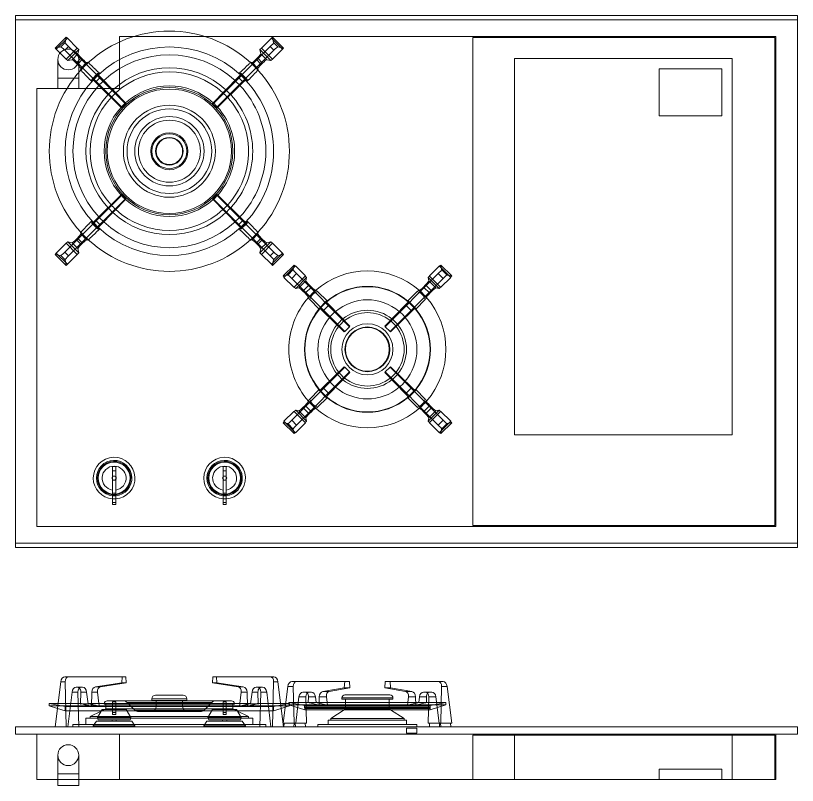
# Model space of a CAD drawing. Header units: millimetres. Extents: x 672 to 2210, y -749 to -11.
# Drawn here: x 672 to 1422, y -749 to -11 of the extents above; entities that cross this region are included whole.
import ezdxf

# ---------------------------------------------------------------- set-up
doc = ezdxf.new("R2010")
doc.units = ezdxf.units.MM

# ---------------------------------------------------------------- blocks, each defined once
blk = doc.blocks.new('A$C74A327AC')
at = {"color": 0, "linetype": 'Continuous', "lineweight": 0}
for p, q in [((750, 0), (0, 0)), ((0, 0), (0, -4)), ((750, -4), (750, 0)), ((0, -4), (750, -4)), ((750, -4.01), (0, -4.01)), ((0, -4.01), (0, -506.01)), ((375, -4), (375, -4.01)), ((385, -4.01), (385, -4)), ((750, -506.01), (750, -4.01)), ((48.56, -20.5), (37.99, -31.07)), ((49.62, -21.56), (39.05, -32.13)), ((47.49, -25.87), (48.56, -20.5)), ((48.56, -20.5), (49.62, -21.56)), ((49.62, -21.56), (49.63, -21.55)), ((49.63, -21.55), (59.17, -31.1)), ((99.5, -20.01), (99.5, -70.01)), ((729.5, -20.01), (99.5, -20.01)), ((235.83, -31.1), (245.37, -21.55)), ((245.37, -21.55), (245.38, -21.56)), ((245.38, -21.56), (246.44, -20.5)), ((255.95, -32.13), (245.38, -21.56)), ((246.44, -20.5), (247.51, -25.87)), ((257.01, -31.07), (246.44, -20.5)), ((438.5, -21.01), (438.5, -489.01)), ((728.5, -21.01), (438.5, -21.01)), ((728.5, -489.01), (728.5, -21.01)), ((729.5, -490.01), (729.5, -20.01)), ((47.49, -25.87), (43.36, -30)), ((50.68, -29.75), (47.24, -33.19)), ((105.73, -84.8), (50.68, -29.75)), ((244.32, -29.75), (189.27, -84.8)), ((247.76, -33.19), (244.32, -29.75)), ((251.64, -30), (247.51, -25.87)), ((37.99, -31.07), (43.36, -30)), ((39.05, -32.13), (37.99, -31.07)), ((39.04, -32.14), (39.05, -32.13)), ((48.59, -41.68), (39.04, -32.14)), ((47.24, -33.19), (102.29, -88.24)), ((59.17, -31.1), (48.59, -41.68)), ((60.58, -32.52), (50.01, -43.09)), ((59.76, -36.65), (54.14, -42.27)), ((59.17, -31.1), (60.58, -32.52)), ((59.17, -31.1), (59.17, -31.1)), ((60.58, -32.52), (59.76, -36.65)), ((192.71, -88.24), (247.76, -33.19)), ((234.42, -32.52), (235.83, -31.1)), ((235.24, -36.65), (234.42, -32.52)), ((244.99, -43.09), (234.42, -32.52)), ((240.86, -42.27), (235.24, -36.65)), ((235.83, -31.1), (235.83, -31.1)), ((246.41, -41.68), (235.83, -31.1)), ((255.96, -32.14), (246.41, -41.68)), ((251.64, -30), (257.01, -31.07)), ((257.01, -31.07), (255.95, -32.13)), ((255.95, -32.13), (255.96, -32.14)), ((40.5, -42.01), (40.5, -60.01)), ((48.59, -41.68), (48.59, -41.68)), ((50.01, -43.09), (48.59, -41.68)), ((54.14, -42.27), (50.01, -43.09)), ((62.94, -40.53), (58.02, -45.45)), ((64.27, -41.86), (59.35, -46.78)), ((60.5, -60.01), (60.5, -42.01)), ((69.55, -44.76), (62.25, -52.06)), ((62.94, -40.53), (64.27, -41.86)), ((68.14, -45.04), (69.55, -44.76)), ((69.55, -44.76), (69.78, -44.98)), ((225.22, -44.98), (225.45, -44.76)), ((225.45, -44.76), (226.86, -45.04)), ((232.75, -52.06), (225.45, -44.76)), ((230.73, -41.86), (232.06, -40.53)), ((235.65, -46.78), (230.73, -41.86)), ((236.98, -45.45), (232.06, -40.53)), ((244.99, -43.09), (240.86, -42.27)), ((246.41, -41.68), (244.99, -43.09)), ((246.41, -41.68), (246.41, -41.68)), ((478.5, -41.01), (478.5, -402.01)), ((687.5, -41.01), (478.5, -41.01)), ((687.5, -402.01), (687.5, -41.01)), ((59.35, -46.78), (58.02, -45.45)), ((62.25, -52.06), (62.53, -50.65)), ((62.47, -52.29), (62.25, -52.06)), ((68.14, -45.04), (62.53, -50.65)), ((232.47, -50.65), (226.86, -45.04)), ((232.47, -50.65), (232.75, -52.06)), ((232.75, -52.06), (232.53, -52.29)), ((236.98, -45.45), (235.65, -46.78)), ((617.5, -51.01), (617.5, -96.01)), ((677.5, -51.01), (617.5, -51.01)), ((677.5, -96.01), (677.5, -51.01)), ((78.61, -55.53), (73.02, -61.12)), ((78.59, -55.56), (73.05, -61.1)), ((81.4, -59.06), (76.55, -63.91)), ((78.64, -55.51), (78.59, -55.56)), ((80.33, -55.17), (78.64, -55.51)), ((81.4, -59.06), (106.16, -84.37)), ((188.84, -84.37), (213.6, -59.06)), ((218.45, -63.91), (213.6, -59.06)), ((216.36, -55.51), (214.67, -55.17)), ((216.41, -55.56), (216.36, -55.51)), ((221.98, -61.12), (216.39, -55.53)), ((221.95, -61.1), (216.41, -55.56)), ((50.5, -60.01), (40.5, -60.01)), ((40.5, -60.01), (40.5, -70.01)), ((60.5, -60.01), (50.5, -60.01)), ((60.5, -60.01), (60.5, -70.01)), ((73, -61.15), (72.66, -62.84)), ((73.05, -61.1), (73, -61.15)), ((101.86, -88.67), (76.55, -63.91)), ((218.45, -63.91), (193.14, -88.67)), ((222, -61.15), (221.95, -61.1)), ((222.34, -62.84), (222, -61.15)), ((99.5, -70.01), (20.5, -70.01)), ((20.5, -70.01), (20.5, -490.01)), ((102.29, -88.24), (101.86, -88.67)), ((105.73, -84.8), (102.29, -88.24)), ((106.16, -84.37), (105.73, -84.8)), ((189.27, -84.8), (188.84, -84.37)), ((192.71, -88.24), (189.27, -84.8)), ((193.14, -88.67), (192.71, -88.24)), ((617.5, -96.01), (677.5, -96.01)), ((102.29, -171.78), (47.24, -226.83)), ((76.55, -196.11), (101.86, -171.35)), ((101.86, -171.35), (102.29, -171.78)), ((102.29, -171.78), (105.73, -175.22)), ((189.27, -175.22), (192.71, -171.78)), ((192.71, -171.78), (193.14, -171.35)), ((247.76, -226.83), (192.71, -171.78)), ((193.14, -171.35), (218.45, -196.11)), ((50.68, -230.27), (105.73, -175.22)), ((106.16, -175.65), (81.4, -200.96)), ((105.73, -175.22), (106.16, -175.65)), ((188.84, -175.65), (189.27, -175.22)), ((213.6, -200.96), (188.84, -175.65)), ((189.27, -175.22), (244.32, -230.27)), ((72.66, -197.18), (73, -198.87)), ((73, -198.87), (73.05, -198.92)), ((73.02, -198.9), (78.61, -204.49)), ((73.05, -198.92), (78.59, -204.46)), ((76.55, -196.11), (81.4, -200.96)), ((213.6, -200.96), (218.45, -196.11)), ((216.39, -204.49), (221.98, -198.9)), ((216.41, -204.46), (221.95, -198.92)), ((221.95, -198.92), (222, -198.87)), ((222, -198.87), (222.34, -197.18)), ((62.25, -207.96), (62.47, -207.73)), ((62.53, -209.37), (62.25, -207.96)), ((62.25, -207.96), (69.55, -215.26)), ((62.53, -209.37), (68.14, -214.98)), ((78.59, -204.46), (78.64, -204.51)), ((78.64, -204.51), (80.33, -204.85)), ((214.67, -204.85), (216.36, -204.51)), ((216.36, -204.51), (216.41, -204.46)), ((225.45, -215.26), (232.75, -207.96)), ((226.86, -214.98), (232.47, -209.37)), ((232.75, -207.96), (232.47, -209.37)), ((232.53, -207.73), (232.75, -207.96)), ((48.59, -218.34), (50.01, -216.93)), ((50.01, -216.93), (54.14, -217.75)), ((50.01, -216.93), (60.58, -227.5)), ((58.02, -214.57), (59.35, -213.24)), ((58.02, -214.57), (62.94, -219.49)), ((59.35, -213.24), (64.27, -218.16)), ((69.55, -215.26), (68.14, -214.98)), ((69.78, -215.04), (69.55, -215.26)), ((225.45, -215.26), (225.22, -215.04)), ((226.86, -214.98), (225.45, -215.26)), ((230.73, -218.16), (235.65, -213.24)), ((232.06, -219.49), (236.98, -214.57)), ((234.42, -227.5), (244.99, -216.93)), ((235.65, -213.24), (236.98, -214.57)), ((240.86, -217.75), (244.99, -216.93)), ((244.99, -216.93), (246.41, -218.34)), ((39.04, -227.88), (48.59, -218.34)), ((48.59, -218.34), (48.59, -218.34)), ((48.59, -218.34), (59.17, -228.92)), ((54.14, -217.75), (59.76, -223.37)), ((59.76, -223.37), (60.58, -227.5)), ((64.27, -218.16), (62.94, -219.49)), ((232.06, -219.49), (230.73, -218.16)), ((234.42, -227.5), (235.24, -223.37)), ((235.24, -223.37), (240.86, -217.75)), ((235.83, -228.92), (246.41, -218.34)), ((246.41, -218.34), (255.96, -227.88)), ((246.41, -218.34), (246.41, -218.34)), ((37.99, -228.95), (39.05, -227.89)), ((43.36, -230.02), (37.99, -228.95)), ((37.99, -228.95), (48.56, -239.52)), ((39.05, -227.89), (39.04, -227.88)), ((39.05, -227.89), (49.62, -238.46)), ((43.36, -230.02), (47.49, -234.15)), ((47.24, -226.83), (50.68, -230.27)), ((59.17, -228.92), (49.63, -238.47)), ((60.58, -227.5), (59.17, -228.92)), ((59.17, -228.92), (59.17, -228.92)), ((235.83, -228.92), (234.42, -227.5)), ((245.37, -238.47), (235.83, -228.92)), ((235.83, -228.92), (235.83, -228.92)), ((244.32, -230.27), (247.76, -226.83)), ((245.38, -238.46), (255.95, -227.89)), ((246.44, -239.52), (257.01, -228.95)), ((247.51, -234.15), (251.64, -230.02)), ((257.01, -228.95), (251.64, -230.02)), ((255.96, -227.88), (255.95, -227.89)), ((255.95, -227.89), (257.01, -228.95)), ((48.56, -239.52), (47.49, -234.15)), ((49.62, -238.46), (48.56, -239.52)), ((49.63, -238.47), (49.62, -238.46)), ((245.38, -238.46), (245.37, -238.47)), ((246.44, -239.52), (245.38, -238.46)), ((247.51, -234.15), (246.44, -239.52)), ((267.17, -239.16), (256.65, -249.68)), ((266.3, -243.55), (267.17, -239.16)), ((267.17, -239.16), (268.23, -240.23)), ((268.23, -240.23), (268.49, -239.97)), ((268.49, -239.97), (278.03, -249.51)), ((396.97, -249.51), (406.51, -239.97)), ((406.51, -239.97), (406.77, -240.23)), ((406.77, -240.23), (407.83, -239.16)), ((407.83, -239.16), (408.7, -243.55)), ((418.35, -249.68), (407.83, -239.16)), ((268.23, -240.23), (257.72, -250.74)), ((266.3, -243.55), (261.04, -248.81)), ((269.48, -247.43), (264.92, -251.99)), ((320.34, -298.28), (269.48, -247.43)), ((405.52, -247.43), (354.66, -298.28)), ((410.08, -251.99), (405.52, -247.43)), ((417.28, -250.74), (406.77, -240.23)), ((413.96, -248.81), (408.7, -243.55)), ((256.65, -249.68), (261.04, -248.81)), ((257.72, -250.74), (256.65, -249.68)), ((257.46, -251), (257.72, -250.74)), ((267, -260.54), (257.46, -251)), ((264.92, -251.99), (315.77, -302.85)), ((277.77, -249.77), (267.26, -260.28)), ((279.19, -251.19), (268.68, -261.7)), ((278.57, -254.33), (271.82, -261.08)), ((278.03, -249.51), (277.77, -249.77)), ((277.77, -249.77), (279.19, -251.19)), ((279.19, -251.19), (278.57, -254.33)), ((359.23, -302.85), (410.08, -251.99)), ((395.81, -251.19), (397.23, -249.77)), ((396.43, -254.33), (395.81, -251.19)), ((406.32, -261.7), (395.81, -251.19)), ((403.18, -261.08), (396.43, -254.33)), ((397.23, -249.77), (396.97, -249.51)), ((407.74, -260.28), (397.23, -249.77)), ((417.54, -251), (408, -260.54)), ((413.96, -248.81), (418.35, -249.68)), ((418.35, -249.68), (417.28, -250.74)), ((417.28, -250.74), (417.54, -251)), ((267.26, -260.28), (267, -260.54)), ((268.68, -261.7), (267.26, -260.28)), ((271.82, -261.08), (268.68, -261.7)), ((281.75, -258.21), (275.7, -264.26)), ((283.77, -260.23), (277.72, -266.28)), ((281.75, -258.21), (283.77, -260.23)), ((391.23, -260.23), (393.25, -258.21)), ((397.28, -266.28), (391.23, -260.23)), ((399.3, -264.26), (393.25, -258.21)), ((406.32, -261.7), (403.18, -261.08)), ((407.74, -260.28), (406.32, -261.7)), ((408, -260.54), (407.74, -260.28)), ((277.72, -266.28), (275.7, -264.26)), ((287.64, -263.41), (280.9, -270.15)), ((287.64, -263.41), (288.3, -263.28)), ((289.74, -264.66), (299.11, -273.69)), ((375.89, -273.69), (385.26, -264.66)), ((386.7, -263.28), (387.36, -263.41)), ((394.1, -270.15), (387.36, -263.41)), ((399.3, -264.26), (397.28, -266.28)), ((280.77, -270.81), (280.9, -270.15)), ((291.18, -281.62), (282.15, -272.25)), ((298.09, -273.9), (291.39, -280.6)), ((298.07, -273.93), (291.42, -280.58)), ((298.32, -274.47), (291.96, -280.83)), ((300.83, -277.38), (294.87, -283.34)), ((298.13, -273.88), (298.07, -273.93)), ((299.11, -273.69), (298.13, -273.88)), ((299.11, -273.69), (298.32, -274.47)), ((300.83, -277.38), (320.78, -297.84)), ((354.22, -297.84), (374.17, -277.38)), ((380.13, -283.34), (374.17, -277.38)), ((376.87, -273.88), (375.89, -273.69)), ((376.68, -274.47), (375.89, -273.69)), ((383.04, -280.83), (376.68, -274.47)), ((376.93, -273.93), (376.87, -273.88)), ((383.61, -280.6), (376.91, -273.9)), ((383.58, -280.58), (376.93, -273.93)), ((392.85, -272.25), (383.82, -281.62)), ((394.1, -270.15), (394.23, -270.81)), ((291.37, -280.64), (291.18, -281.62)), ((291.96, -280.83), (291.18, -281.62)), ((291.42, -280.58), (291.37, -280.64)), ((315.33, -303.29), (294.87, -283.34)), ((380.13, -283.34), (359.67, -303.29)), ((383.82, -281.62), (383.04, -280.83)), ((383.63, -280.64), (383.58, -280.58)), ((383.82, -281.62), (383.63, -280.64)), ((320.34, -298.28), (315.77, -302.85)), ((320.78, -297.84), (320.34, -298.28)), ((354.66, -298.28), (354.22, -297.84)), ((359.23, -302.85), (354.66, -298.28)), ((315.77, -302.85), (315.33, -303.29)), ((359.67, -303.29), (359.23, -302.85)), ((315.77, -337.17), (264.92, -388.03)), ((294.87, -356.68), (315.33, -336.73)), ((315.33, -336.73), (315.77, -337.17)), ((315.77, -337.17), (320.34, -341.74)), ((354.66, -341.74), (359.23, -337.17)), ((359.23, -337.17), (359.67, -336.73)), ((410.08, -388.03), (359.23, -337.17)), ((359.67, -336.73), (380.13, -356.68)), ((269.48, -392.59), (320.34, -341.74)), ((320.78, -342.18), (300.83, -362.64)), ((320.34, -341.74), (320.78, -342.18)), ((354.22, -342.18), (354.66, -341.74)), ((374.17, -362.64), (354.22, -342.18)), ((354.66, -341.74), (405.52, -392.59)), ((282.15, -367.77), (291.18, -358.4)), ((291.18, -358.4), (291.37, -359.38)), ((291.18, -358.4), (291.96, -359.19)), ((291.37, -359.38), (291.42, -359.44)), ((291.39, -359.42), (298.09, -366.12)), ((291.42, -359.44), (298.07, -366.09)), ((291.96, -359.19), (298.32, -365.55)), ((294.87, -356.68), (300.83, -362.64)), ((374.17, -362.64), (380.13, -356.68)), ((376.68, -365.55), (383.04, -359.19)), ((376.91, -366.12), (383.61, -359.42)), ((376.93, -366.09), (383.58, -359.44)), ((383.04, -359.19), (383.82, -358.4)), ((383.58, -359.44), (383.63, -359.38)), ((383.63, -359.38), (383.82, -358.4)), ((383.82, -358.4), (392.85, -367.77)), ((299.11, -366.33), (289.74, -375.36)), ((298.07, -366.09), (298.13, -366.14)), ((298.13, -366.14), (299.11, -366.33)), ((298.32, -365.55), (299.11, -366.33)), ((375.89, -366.33), (376.68, -365.55)), ((375.89, -366.33), (376.87, -366.14)), ((385.26, -375.36), (375.89, -366.33)), ((376.87, -366.14), (376.93, -366.09)), ((275.7, -375.76), (277.72, -373.74)), ((277.72, -373.74), (283.77, -379.79)), ((280.9, -369.87), (280.77, -369.21)), ((280.9, -369.87), (287.64, -376.61)), ((387.36, -376.61), (394.1, -369.87)), ((391.23, -379.79), (397.28, -373.74)), ((394.23, -369.21), (394.1, -369.87)), ((397.28, -373.74), (399.3, -375.76)), ((257.46, -389.02), (267, -379.48)), ((267, -379.48), (267.26, -379.74)), ((267.26, -379.74), (268.68, -378.32)), ((267.26, -379.74), (277.77, -390.25)), ((268.68, -378.32), (271.82, -378.94)), ((268.68, -378.32), (279.19, -388.83)), ((271.82, -378.94), (278.57, -385.69)), ((275.7, -375.76), (281.75, -381.81)), ((283.77, -379.79), (281.75, -381.81)), ((288.3, -376.74), (287.64, -376.61)), ((387.36, -376.61), (386.7, -376.74)), ((393.25, -381.81), (391.23, -379.79)), ((393.25, -381.81), (399.3, -375.76)), ((395.81, -388.83), (406.32, -378.32)), ((396.43, -385.69), (403.18, -378.94)), ((397.23, -390.25), (407.74, -379.74)), ((403.18, -378.94), (406.32, -378.32)), ((406.32, -378.32), (407.74, -379.74)), ((407.74, -379.74), (408, -379.48)), ((408, -379.48), (417.54, -389.02)), ((256.65, -390.34), (257.72, -389.28)), ((257.72, -389.28), (257.46, -389.02)), ((257.72, -389.28), (268.23, -399.79)), ((264.92, -388.03), (269.48, -392.59)), ((279.19, -388.83), (277.77, -390.25)), ((278.57, -385.69), (279.19, -388.83)), ((395.81, -388.83), (396.43, -385.69)), ((397.23, -390.25), (395.81, -388.83)), ((405.52, -392.59), (410.08, -388.03)), ((406.77, -399.79), (417.28, -389.28)), ((417.54, -389.02), (417.28, -389.28)), ((417.28, -389.28), (418.35, -390.34)), ((261.04, -391.21), (256.65, -390.34)), ((256.65, -390.34), (267.17, -400.86)), ((261.04, -391.21), (266.3, -396.47)), ((267.17, -400.86), (266.3, -396.47)), ((278.03, -390.51), (268.49, -400.05)), ((277.77, -390.25), (278.03, -390.51)), ((396.97, -390.51), (397.23, -390.25)), ((406.51, -400.05), (396.97, -390.51)), ((407.83, -400.86), (418.35, -390.34)), ((408.7, -396.47), (407.83, -400.86)), ((408.7, -396.47), (413.96, -391.21)), ((418.35, -390.34), (413.96, -391.21)), ((268.23, -399.79), (267.17, -400.86)), ((268.49, -400.05), (268.23, -399.79)), ((406.77, -399.79), (406.51, -400.05)), ((407.83, -400.86), (406.77, -399.79)), ((478.5, -402.01), (687.5, -402.01)), ((93, -432.32), (96, -432.32)), ((93, -436.48), (93, -432.32)), ((96, -432.32), (96, -436.48)), ((199, -432.32), (202, -432.32)), ((199, -436.48), (199, -432.32)), ((202, -432.32), (202, -436.48)), ((96, -436.48), (93, -436.48)), ((93, -436.48), (93, -466.81)), ((96, -466.81), (96, -436.48)), ((202, -436.48), (199, -436.48)), ((199, -436.48), (199, -466.81)), ((202, -466.81), (202, -436.48)), ((93, -468.81), (93, -466.81)), ((93, -466.81), (96, -466.81)), ((93, -468.81), (96, -468.81)), ((96, -466.81), (96, -468.81)), ((199, -468.81), (199, -466.81)), ((199, -466.81), (202, -466.81)), ((199, -468.81), (202, -468.81)), ((202, -466.81), (202, -468.81)), ((20.5, -490.01), (729.5, -490.01)), ((438.5, -489.01), (728.5, -489.01)), ((0, -506.01), (750, -506.01)), ((750, -506.02), (0, -506.02)), ((0, -506.02), (0, -510.02)), ((375, -506.01), (375, -506.02)), ((385, -506.02), (385, -506.01)), ((750, -510.02), (750, -506.02)), ((0, -510.02), (750, -510.02))]:
    blk.add_line(p, q, dxfattribs=at)
for centre, radius in [((50.5, -42.01), 10), ((147.5, -130.01), 61), ((147.5, -130.01), 59.61), ((147.5, -130.01), 44.14), ((147.5, -130.01), 40.6), ((147.5, -130.01), 33.28), ((147.5, -130.01), 29.74), ((147.5, -130.01), 17.75), ((147.5, -130.01), 16.75), ((147.5, -130.01), 13.25), ((147.5, -130.01), 12.75), ((337.5, -320.01), 24.5), ((337.5, -320.01), 21.5), ((337.5, -320.01), 21), ((94.5, -443.51), 15.26), ((200.5, -443.51), 15.26), ((94.5, -443.51), 2), ((200.5, -443.51), 2)]:
    blk.add_circle(centre, radius, dxfattribs=at)
for centre, radius, start, end in [((147.5, -130.01), 115.2, 47.54515, 132.45485), ((147.5, -130.01), 100, 47.05317, 132.94683), ((147.5, -130.01), 92.5, 47.09465, 132.90535), ((147.5, -130.01), 115.2, 137.54515, 222.45485), ((147.5, -130.01), 115.2, 132.45485, 137.54515), ((147.5, -130.01), 80, 47.32365, 132.67635), ((147.5, -130.01), 115.2, 42.45485, 47.54515), ((147.5, -130.01), 115.2, 317.54515, 42.45485), ((147.5, -130.01), 100, 132.94683, 137.05317), ((147.5, -130.01), 76, 47.41284, 132.58716), ((147.5, -130.01), 100, 42.94683, 47.05317), ((147.5, -130.01), 100, 137.05317, 222.94683), ((147.5, -130.01), 92.5, 137.09465, 222.90535), ((147.5, -130.01), 92.5, 132.90535, 137.09465), ((147.5, -130.01), 62.61, 47.79441, 132.20559), ((147.5, -130.01), 92.5, 42.90535, 47.09465), ((147.5, -130.01), 92.5, 0, 42.90535), ((147.5, -130.01), 100, 0, 42.94683), ((147.5, -130.01), 80, 132.67635, 137.32365), ((147.5, -130.01), 76, 132.58716, 137.41284), ((147.5, -130.01), 76, 42.58716, 47.41284), ((147.5, -130.01), 80, 42.67635, 47.32365), ((147.5, -130.01), 80, 137.32365, 222.67635), ((147.5, -130.01), 76, 137.41284, 222.58716), ((147.5, -130.01), 76, 0, 42.58716), ((147.5, -130.01), 80, 0, 42.67635), ((147.5, -130.01), 62.61, 137.79441, 222.20559), ((147.5, -130.01), 62.61, 132.20559, 137.79441), ((147.5, -130.01), 62.61, 42.20559, 47.79441), ((147.5, -130.01), 62.61, 0, 42.20559), ((147.5, -130.01), 62.61, 317.79441, 0), ((147.5, -130.01), 76, 317.41284, 0), ((147.5, -130.01), 80, 317.32365, 0), ((147.5, -130.01), 92.5, 317.09465, 0), ((147.5, -130.01), 100, 317.05317, 360), ((147.5, -130.01), 62.61, 222.20559, 227.79441), ((147.5, -130.01), 62.61, 312.20559, 317.79441), ((147.5, -130.01), 62.61, 227.79441, 312.20559), ((147.5, -130.01), 80, 222.67635, 227.32365), ((147.5, -130.01), 76, 222.58716, 227.41284), ((147.5, -130.01), 76, 227.41284, 312.58716), ((147.5, -130.01), 76, 312.58716, 317.41284), ((147.5, -130.01), 80, 312.67635, 317.32365), ((147.5, -130.01), 92.5, 222.90535, 227.09465), ((147.5, -130.01), 80, 227.32365, 312.67635), ((147.5, -130.01), 92.5, 312.90535, 317.09465), ((147.5, -130.01), 100, 222.94683, 227.05317), ((147.5, -130.01), 92.5, 227.09465, 312.90535), ((147.5, -130.01), 100, 312.94683, 317.05317), ((147.5, -130.01), 115.2, 222.45485, 227.54515), ((147.5, -130.01), 100, 227.05317, 312.94683), ((147.5, -130.01), 115.2, 312.45485, 317.54515), ((147.5, -130.01), 115.2, 227.54515, 312.45485), ((337.5, -320.01), 75.31, 48.78479, 131.21521), ((337.5, -320.01), 60.09, 49.53307, 130.46693), ((337.5, -320.01), 60.41, 50.32475, 129.67525), ((337.5, -320.01), 60.35, 50.33074, 129.66926), ((337.5, -320.01), 60.26, 50.34017, 129.65983), ((337.5, -320.01), 60.18, 50.34963, 129.65037), ((337.5, -320.01), 75.31, 131.21521, 138.78479), ((337.5, -320.01), 75.31, 41.21521, 48.78479), ((337.5, -320.01), 75.31, 138.78479, 180), ((337.5, -320.01), 60.41, 129.67525, 140.32475), ((337.5, -320.01), 60.35, 129.66926, 140.33074), ((337.5, -320.01), 60.26, 129.65983, 140.34017), ((337.5, -320.01), 60.18, 129.65037, 140.34963), ((337.5, -320.01), 60.09, 130.46693, 139.53307), ((337.5, -320.01), 47.5, 49.95952, 130.04048), ((337.5, -320.01), 60.18, 39.65037, 50.34963), ((337.5, -320.01), 60.26, 39.65983, 50.34017), ((337.5, -320.01), 60.35, 39.66926, 50.33074), ((337.5, -320.01), 60.41, 39.67525, 50.32475), ((337.5, -320.01), 60.09, 40.46693, 49.53307), ((337.5, -320.01), 75.31, 318.78479, 41.21521), ((337.5, -320.01), 60.41, 140.32475, 180), ((337.5, -320.01), 60.35, 140.33074, 180), ((337.5, -320.01), 60.26, 140.34017, 180), ((337.5, -320.01), 60.18, 140.34963, 180), ((337.5, -320.01), 60.09, 139.53307, 180), ((337.5, -320.01), 47.5, 130.04048, 139.95952), ((337.5, -320.01), 37.5, 51.08931, 128.91069), ((337.5, -320.01), 35.25, 51.43224, 128.56776), ((337.5, -320.01), 47.5, 40.04048, 49.95952), ((337.5, -320.01), 60.09, 319.53307, 40.46693), ((337.5, -320.01), 60.18, 320.34963, 39.65037), ((337.5, -320.01), 60.26, 320.34017, 39.65983), ((337.5, -320.01), 60.35, 320.33074, 39.66926), ((337.5, -320.01), 60.41, 320.32475, 39.67525), ((337.5, -320.01), 47.5, 139.95952, 220.04048), ((337.5, -320.01), 37.5, 128.91069, 141.08931), ((337.5, -320.01), 35.25, 128.56776, 141.43224), ((337.5, -320.01), 35.25, 38.56776, 51.43224), ((337.5, -320.01), 37.5, 38.91069, 51.08931), ((337.5, -320.01), 47.5, 0, 40.04048), ((337.5, -320.01), 37.5, 141.08931, 218.91069), ((337.5, -320.01), 35.25, 141.43224, 218.56776), ((337.5, -320.01), 35.25, 0, 38.56776), ((337.5, -320.01), 37.5, 0, 38.91069), ((337.5, -320.01), 75.31, 180, 221.21521), ((337.5, -320.01), 60.41, 180, 219.67525), ((337.5, -320.01), 60.35, 180, 219.66926), ((337.5, -320.01), 60.26, 180, 219.65983), ((337.5, -320.01), 60.18, 180, 219.65037), ((337.5, -320.01), 60.09, 180, 220.46693), ((337.5, -320.01), 35.25, 321.43224, 0), ((337.5, -320.01), 37.5, 321.08931, 360), ((337.5, -320.01), 47.5, 319.95952, 0), ((337.5, -320.01), 37.5, 218.91069, 231.08931), ((337.5, -320.01), 35.25, 218.56776, 231.43224), ((337.5, -320.01), 35.25, 308.56776, 321.43224), ((337.5, -320.01), 37.5, 308.91069, 321.08931), ((337.5, -320.01), 47.5, 220.04048, 229.95952), ((337.5, -320.01), 37.5, 231.08931, 308.91069), ((337.5, -320.01), 35.25, 231.43224, 308.56776), ((337.5, -320.01), 47.5, 310.04048, 319.95952), ((337.5, -320.01), 60.41, 219.67525, 230.32475), ((337.5, -320.01), 60.35, 219.66926, 230.33074), ((337.5, -320.01), 60.26, 219.65983, 230.34017), ((337.5, -320.01), 60.18, 219.65037, 230.34963), ((337.5, -320.01), 60.09, 220.46693, 229.53307), ((337.5, -320.01), 47.5, 229.95952, 310.04048), ((337.5, -320.01), 60.18, 309.65037, 320.34963), ((337.5, -320.01), 60.26, 309.65983, 320.34017), ((337.5, -320.01), 60.35, 309.66926, 320.33074), ((337.5, -320.01), 60.41, 309.67525, 320.32475), ((337.5, -320.01), 60.09, 310.46693, 319.53307), ((337.5, -320.01), 60.09, 229.53307, 310.46693), ((337.5, -320.01), 60.41, 230.32475, 309.67525), ((337.5, -320.01), 60.35, 230.33074, 309.66926), ((337.5, -320.01), 60.26, 230.34017, 309.65983), ((337.5, -320.01), 60.18, 230.34963, 309.65037), ((337.5, -320.01), 75.31, 221.21521, 228.78479), ((337.5, -320.01), 75.31, 311.21521, 318.78479), ((337.5, -320.01), 75.31, 228.78479, 311.21521), ((94.5, -443.51), 20, 274.30122, 180), ((94.5, -443.51), 17, 275.06209, 180), ((200.5, -443.51), 20, 274.30122, 180), ((200.5, -443.51), 17, 275.06209, 180), ((94.5, -443.51), 16, 275.37938, 180), ((94.5, -443.51), 11.5, 277.4969, 262.5031), ((200.5, -443.51), 16, 275.37938, 180), ((200.5, -443.51), 11.5, 277.4969, 262.5031), ((94.5, -443.51), 20, 180, 265.69878), ((94.5, -443.51), 17, 180, 264.93791), ((94.5, -443.51), 16, 180, 264.62062), ((200.5, -443.51), 20, 180, 265.69878), ((200.5, -443.51), 17, 180, 264.93791), ((200.5, -443.51), 16, 180, 264.62062), ((94.5, -443.51), 14.27, 263.9653, 276.0347), ((94.5, -443.51), 16, 264.62062, 275.37938), ((94.5, -443.51), 17, 264.93791, 275.06209), ((94.5, -443.51), 20, 265.69878, 274.30122), ((200.5, -443.51), 14.27, 263.9653, 276.0347), ((200.5, -443.51), 16, 264.62062, 275.37938), ((200.5, -443.51), 17, 264.93791, 275.06209), ((200.5, -443.51), 20, 265.69878, 274.30122)]:
    blk.add_arc(centre, radius, start, end, dxfattribs=at)
at = {"color": 0, "linetype": 'Continuous', "lineweight": 0, "extrusion": (1.13804e-16, -1.13804e-16, -1)}
for centre, major_axis, start_param, end_param in [((46.86, -33.56), (3.54, -3.54), -3.071394, -1.570796), ((51.05, -29.37), (-3.54, 3.54), -1.570796, -0.070198), ((243.95, -230.65), (3.54, -3.54), -1.570796, -0.070198), ((248.14, -226.46), (-3.54, 3.54), -3.071394, -1.570796), ((269.85, -247.05), (-3.54, 3.54), -1.570796, -0.070338), ((264.54, -252.36), (3.54, -3.54), -3.071254, -1.570796), ((410.46, -387.66), (-3.54, 3.54), -3.071254, -1.570796), ((405.15, -392.97), (3.54, -3.54), -1.570796, -0.070338)]:
    blk.add_ellipse(centre, major_axis=major_axis, ratio=0.105104, start_param=start_param, end_param=end_param, dxfattribs=at)
at = {"color": 0, "linetype": 'Continuous', "lineweight": 0, "extrusion": (1.13804e-16, 1.13804e-16, -1)}
for centre, major_axis, start_param, end_param in [((243.95, -29.37), (-3.54, -3.54), -3.071394, -1.570796), ((248.14, -33.56), (3.54, 3.54), -1.570796, -0.070198), ((46.86, -226.46), (-3.54, -3.54), -1.570796, -0.070198), ((51.05, -230.65), (3.54, 3.54), -3.071394, -1.570796), ((405.15, -247.05), (-3.54, -3.54), -3.071254, -1.570796), ((410.46, -252.36), (3.54, 3.54), -1.570796, -0.070338), ((264.54, -387.66), (-3.54, -3.54), -1.570796, -0.070338), ((269.85, -392.97), (3.54, 3.54), -3.071254, -1.570796)]:
    blk.add_ellipse(centre, major_axis=major_axis, ratio=0.105104, start_param=start_param, end_param=end_param, dxfattribs=at)
at = {"color": 0, "linetype": 'Continuous', "lineweight": 0}
for centre, major_axis, start_param, end_param in [((63.31, -40.15), (3.54, -3.54), -3.071394, -1.570796), ((231.69, -40.15), (3.54, 3.54), -1.570796, -0.070198), ((57.64, -45.82), (-3.54, 3.54), -1.570796, -0.070198), ((64.64, -41.49), (3.54, -3.54), -1.570796, -0.070198), ((230.36, -41.49), (3.54, 3.54), -3.071394, -1.570796), ((237.36, -45.82), (-3.54, -3.54), -3.071394, -1.570796), ((58.98, -47.15), (-3.54, 3.54), -3.071394, -1.570796), ((236.02, -47.15), (-3.54, -3.54), -1.570796, -0.070198), ((82.14, -59.06), (3.54, -3.54), -3.211791, -1.674947), ((212.86, -59.06), (3.54, 3.54), -1.466646, 0.070198), ((76.55, -64.65), (-3.54, 3.54), -1.466646, 0.070198), ((218.45, -64.65), (-3.54, -3.54), -3.211791, -1.674947), ((76.55, -195.37), (3.54, 3.54), -3.211791, -1.674947), ((82.14, -200.96), (-3.54, -3.54), -1.466646, 0.070198), ((212.86, -200.96), (-3.54, 3.54), -3.211791, -1.674947), ((218.45, -195.37), (3.54, -3.54), -1.466646, 0.070198), ((58.98, -212.87), (3.54, 3.54), -1.570796, -0.070198), ((236.02, -212.87), (3.54, -3.54), -3.071394, -1.570796), ((57.64, -214.2), (3.54, 3.54), -3.071394, -1.570796), ((64.64, -218.53), (-3.54, -3.54), -3.071394, -1.570796), ((230.36, -218.53), (-3.54, 3.54), -1.570796, -0.070198), ((237.36, -214.2), (3.54, -3.54), -1.570796, -0.070198), ((63.31, -219.87), (-3.54, -3.54), -1.570796, -0.070198), ((231.69, -219.87), (-3.54, 3.54), -3.071394, -1.570796), ((282.12, -257.83), (3.54, -3.54), -3.071254, -1.570796), ((392.88, -257.83), (3.54, 3.54), -1.570796, -0.070338), ((275.32, -264.63), (-3.54, 3.54), -1.570796, -0.070338), ((284.14, -259.86), (3.54, -3.54), -1.570796, -0.070338), ((390.86, -259.86), (3.54, 3.54), -3.071254, -1.570796), ((399.68, -264.63), (-3.54, -3.54), -3.071254, -1.570796), ((277.35, -266.65), (-3.54, 3.54), -3.071254, -1.570796), ((397.65, -266.65), (-3.54, -3.54), -1.570796, -0.070338), ((301.63, -277.43), (3.54, -3.54), -3.211931, -1.692068), ((373.37, -277.43), (3.54, 3.54), -1.449525, 0.070338), ((294.92, -284.14), (-3.54, 3.54), -1.449525, 0.070338), ((380.08, -284.14), (-3.54, -3.54), -3.211931, -1.692068), ((294.92, -355.88), (3.54, 3.54), -3.211931, -1.692068), ((380.08, -355.88), (3.54, -3.54), -1.449525, 0.070338), ((301.63, -362.59), (-3.54, -3.54), -1.449525, 0.070338), ((373.37, -362.59), (-3.54, 3.54), -3.211931, -1.692068), ((277.35, -373.37), (3.54, 3.54), -1.570796, -0.070338), ((397.65, -373.37), (3.54, -3.54), -3.071254, -1.570796), ((275.32, -375.39), (3.54, 3.54), -3.071254, -1.570796), ((282.12, -382.19), (-3.54, -3.54), -1.570796, -0.070338), ((284.14, -380.16), (-3.54, -3.54), -3.071254, -1.570796), ((390.86, -380.16), (-3.54, 3.54), -1.570796, -0.070338), ((392.88, -382.19), (-3.54, 3.54), -3.071254, -1.570796), ((399.68, -375.39), (3.54, -3.54), -1.570796, -0.070338)]:
    blk.add_ellipse(centre, major_axis=major_axis, ratio=0.105104, start_param=start_param, end_param=end_param, dxfattribs=at)
at = {"color": 0, "linetype": 'Continuous', "lineweight": 0, "extrusion": (2.2391e-16, 3.69887e-18, -1)}
for centre, major_axis in [((313.17, -295.68), (-28.23, 28.23)), ((361.83, -344.34), (28.23, -28.23))]:
    blk.add_ellipse(centre, major_axis=major_axis, ratio=0.507588, start_param=-0.268035, end_param=0.268035, dxfattribs=at)
at = {"color": 0, "linetype": 'Continuous', "lineweight": 0, "extrusion": (2.2391e-16, -3.69887e-18, -1)}
for centre, major_axis in [((361.83, -295.68), (28.23, 28.23)), ((313.17, -344.34), (-28.23, -28.23))]:
    blk.add_ellipse(centre, major_axis=major_axis, ratio=0.507588, start_param=-0.268035, end_param=0.268035, dxfattribs=at)
at = {"color": 0, "linetype": 'Continuous', "lineweight": 0}
for points, weights in [([(72.66, -62.84), (67.93, -57.9), (62.5, -52.25)], [1.00019077677, 1.00240951816, 1]), ([(69.74, -45.01), (75.39, -50.44), (80.33, -55.17)], [1, 1.0024095192, 1.00019077685]), ([(214.67, -55.17), (219.61, -50.44), (225.26, -45.01)], [1.00019077686, 1.00240951927, 1]), ([(232.5, -52.25), (227.07, -57.9), (222.34, -62.84)], [1, 1.0024095181, 1.00019077676]), ([(79.07, -56.43), (76.5, -59.01), (73.92, -61.58)], [1.07428485749, 1.07501095232, 1.07428485749]), ([(80.33, -55.17), (79.7, -55.8), (79.07, -56.43)], [1.07384454629, 1.07410785188, 1.07428485749]), ([(215.93, -56.43), (215.3, -55.8), (214.67, -55.17)], [1.07428485749, 1.07410785188, 1.07384454629]), ([(221.08, -61.58), (218.5, -59.01), (215.93, -56.43)], [1.07428485749, 1.07501095232, 1.07428485749]), ([(73.92, -61.58), (73.29, -62.21), (72.66, -62.84)], [1.07428485749, 1.07410785188, 1.07384454629]), ([(222.34, -62.84), (221.71, -62.21), (221.08, -61.58)], [1.07384454629, 1.07410785188, 1.07428485749]), ([(62.5, -207.77), (67.93, -202.12), (72.66, -197.18)], [1, 1.0024095181, 1.00019077676]), ([(72.66, -197.18), (73.29, -197.81), (73.92, -198.44)], [1.07384454629, 1.07410785188, 1.07428485749]), ([(73.92, -198.44), (76.5, -201.01), (79.07, -203.59)], [1.07428485749, 1.07501095232, 1.07428485749]), ([(215.93, -203.59), (218.5, -201.01), (221.08, -198.44)], [1.07428485749, 1.07501095232, 1.07428485749]), ([(221.08, -198.44), (221.71, -197.81), (222.34, -197.18)], [1.07428485749, 1.07410785188, 1.07384454629]), ([(222.34, -197.18), (227.07, -202.12), (232.5, -207.77)], [1.00019077676, 1.0024095181, 1]), ([(80.33, -204.85), (75.39, -209.58), (69.74, -215.01)], [1.00019077685, 1.00240951914, 1]), ([(79.07, -203.59), (79.7, -204.22), (80.33, -204.85)], [1.07428485749, 1.07410785188, 1.07384454629]), ([(214.67, -204.85), (215.3, -204.22), (215.93, -203.59)], [1.07384454629, 1.07410785188, 1.07428485749]), ([(225.26, -215.01), (219.61, -209.58), (214.67, -204.85)], [1, 1.00240951913, 1.00019077685]), ([(288.3, -263.28), (284.54, -267.05), (280.77, -270.81)], [1.00143466343, 1.00403599653, 1.00143466343]), ([(289.74, -264.66), (289.03, -263.98), (288.3, -263.28)], [1.00142401336, 1.00087971153, 1.00015412003]), ([(386.7, -263.28), (385.97, -263.98), (385.26, -264.66)], [1.00015412003, 1.00087971153, 1.00142401335]), ([(394.23, -270.81), (390.46, -267.05), (386.7, -263.28)], [1.00143466343, 1.00403599653, 1.00143466343]), ([(280.77, -270.81), (281.47, -271.54), (282.15, -272.25)], [1.00015412003, 1.00087971152, 1.00142401334]), ([(392.85, -272.25), (393.53, -271.54), (394.23, -270.81)], [1.00142401335, 1.00087971153, 1.00015412003]), ([(282.15, -367.77), (281.47, -368.48), (280.77, -369.21)], [1.00142401335, 1.00087971152, 1.00015412003]), ([(280.77, -369.21), (284.54, -372.97), (288.3, -376.74)], [1.00143466343, 1.00403599653, 1.00143466343]), ([(386.7, -376.74), (390.46, -372.97), (394.23, -369.21)], [1.00143466343, 1.00403599653, 1.00143466343]), ([(394.23, -369.21), (393.53, -368.48), (392.85, -367.77)], [1.00015412003, 1.00087971153, 1.00142401335]), ([(288.3, -376.74), (289.03, -376.04), (289.74, -375.36)], [1.00015412003, 1.00087971151, 1.00142401332]), ([(385.26, -375.36), (385.97, -376.04), (386.7, -376.74)], [1.00142401335, 1.00087971152, 1.00015412003])]:
    blk.add_rational_spline(points, weights, degree=2, dxfattribs=at)
blk = doc.blocks.new('A$C706F0BD6')
at = {"color": 0, "linetype": 'Continuous', "lineweight": 0, "extrusion": (0, 1, 0)}
for p, q in [((47.24, 98.58), (50.68, 98.58)), ((50.68, 98.58), (105.73, 98.58)), ((101.86, 92.78), (102.29, 98.58)), ((105.73, 98.58), (106.16, 92.78)), ((188.84, 92.78), (189.27, 98.58)), ((189.27, 98.58), (244.32, 98.58)), ((192.71, 98.58), (193.14, 92.78)), ((244.32, 98.58), (247.76, 98.58)), ((43.36, 93.93), (37.99, 50.58)), ((43.36, 93.93), (47.49, 93.93)), ((48.56, 50.58), (47.49, 93.93)), ((76.55, 89.08), (101.86, 92.78)), ((106.16, 92.78), (81.4, 89.08)), ((101.86, 92.78), (106.16, 92.78)), ((213.6, 89.08), (188.84, 92.78)), ((188.84, 92.78), (193.14, 92.78)), ((193.14, 92.78), (218.45, 89.08)), ((247.51, 93.93), (246.44, 50.58)), ((247.51, 93.93), (251.64, 93.93)), ((257.01, 50.58), (251.64, 93.93)), ((264.92, 94), (269.48, 94)), ((269.48, 94), (320.34, 94)), ((315.33, 88.06), (315.77, 94)), ((320.34, 94), (320.78, 88.06)), ((354.22, 88.06), (354.66, 94)), ((354.66, 94), (405.52, 94)), ((359.23, 94), (359.67, 88.06)), ((405.52, 94), (410.08, 94)), ((50.01, 50.58), (54.14, 83.93)), ((54.14, 83.93), (59.76, 83.93)), ((58.02, 88.58), (62.94, 88.58)), ((59.76, 83.93), (60.58, 50.58)), ((62.53, 83.93), (62.25, 72.58)), ((62.53, 83.93), (68.14, 83.93)), ((64.27, 88.58), (62.94, 88.58)), ((69.55, 72.58), (68.14, 83.93)), ((72.66, 70.15), (73, 83.75)), ((73, 83.75), (78.64, 83.75)), ((76.55, 89.08), (81.4, 89.08)), ((78.64, 83.75), (79.97, 73.04)), ((213.6, 89.08), (218.45, 89.08)), ((215.03, 73.04), (216.36, 83.75)), ((216.36, 83.75), (222, 83.75)), ((222, 83.75), (222.34, 70.15)), ((226.86, 83.93), (225.45, 72.58)), ((226.86, 83.93), (232.47, 83.93)), ((232.06, 88.58), (230.73, 88.58)), ((232.06, 88.58), (236.98, 88.58)), ((232.75, 72.58), (232.47, 83.93)), ((234.42, 50.58), (235.24, 83.93)), ((235.24, 83.93), (240.86, 83.93)), ((240.86, 83.93), (244.99, 50.58)), ((261.04, 89.35), (256.65, 54)), ((261.04, 89.35), (266.3, 89.35)), ((267.17, 54), (266.3, 89.35)), ((275.7, 84), (281.75, 84)), ((283.77, 84), (281.75, 84)), ((294.87, 84.57), (315.33, 88.06)), ((294.87, 84.57), (300.83, 84.57)), ((320.78, 88.06), (300.83, 84.57)), ((315.33, 88.06), (320.78, 88.06)), ((374.17, 84.57), (354.22, 88.06)), ((354.22, 88.06), (359.67, 88.06)), ((359.67, 88.06), (380.13, 84.57)), ((374.17, 84.57), (380.13, 84.57)), ((393.25, 84), (391.23, 84)), ((393.25, 84), (399.3, 84)), ((408.7, 89.35), (407.83, 54)), ((408.7, 89.35), (413.96, 89.35)), ((418.35, 54), (413.96, 89.35)), ((207.11, 75.5), (87.89, 75.5)), ((191.63, 75.5), (103.37, 75.5)), ((164.25, 77.41), (130.75, 77.41)), ((130.75, 75.91), (130.75, 77.41)), ((164.25, 75.91), (130.75, 75.91)), ((160.75, 80.91), (134.25, 80.91)), ((134.75, 75.5), (134.75, 75.91)), ((134.75, 70.26), (134.75, 75.5)), ((160.25, 75.5), (160.25, 75.91)), ((160.25, 70.26), (160.25, 75.5)), ((164.25, 75.91), (164.25, 77.41)), ((268.68, 54), (271.82, 79.35)), ((271.82, 79.35), (278.57, 79.35)), ((278.57, 79.35), (279.19, 54)), ((280.9, 79.35), (280.77, 74.1)), ((280.9, 79.35), (287.64, 79.35)), ((288.29, 74.1), (287.64, 79.35)), ((291.18, 71.33), (291.37, 79.26)), ((291.37, 79.26), (298.13, 79.26)), ((298.13, 79.26), (298.77, 74.1)), ((362, 78.3), (313, 78.3)), ((313, 77.3), (313, 78.3)), ((362, 77.3), (313, 77.3)), ((359, 81.3), (316, 81.3)), ((316.5, 74.1), (316.5, 77.3)), ((358.5, 74.1), (358.5, 77.3)), ((362, 77.3), (362, 78.3)), ((376.23, 74.1), (376.87, 79.26)), ((376.87, 79.26), (383.63, 79.26)), ((383.63, 79.26), (383.82, 71.33)), ((387.36, 79.35), (386.71, 74.1)), ((387.36, 79.35), (394.1, 79.35)), ((394.23, 74.1), (394.1, 79.35)), ((395.81, 54), (396.43, 79.35)), ((396.43, 79.35), (403.18, 79.35)), ((403.18, 79.35), (406.32, 54)), ((40.77, 73.04), (32.3, 73.04)), ((32.3, 70.84), (32.3, 73.04)), ((47.5, 70.04), (32.3, 73.04)), ((40.5, 70.84), (32.3, 70.84)), ((40.19, 68.35), (32.3, 70.84)), ((47.5, 66.04), (40.19, 68.35)), ((60.08, 70.84), (40.5, 70.84)), ((60.03, 73.04), (40.77, 73.04)), ((247.5, 70.04), (47.5, 70.04)), ((47.5, 66.04), (47.5, 70.04)), ((62.26, 73.04), (60.03, 73.04)), ((93, 70.84), (60.08, 70.84)), ((62.25, 72.58), (62.47, 72.52)), ((62.25, 72.58), (69.55, 72.58)), ((62.5, 73.04), (62.26, 73.04)), ((69.78, 72.52), (69.55, 72.58)), ((93, 73.04), (69.74, 73.04)), ((79.97, 73.04), (80.33, 70.15)), ((86.5, 67.75), (82.01, 65.58)), ((93, 72.5), (84.89, 72.5)), ((86.5, 67.75), (86.5, 72.5)), ((208.5, 67.75), (86.5, 67.75)), ((93, 72.5), (93, 74.5)), ((93, 74.5), (96, 74.5)), ((96, 73.04), (93, 73.04)), ((93, 72.5), (93, 64.5)), ((93, 72.5), (96, 72.5)), ((96, 70.84), (93, 70.84)), ((96, 74.5), (96, 72.5)), ((199, 73.04), (96, 73.04)), ((96, 64.5), (96, 72.5)), ((199, 72.5), (96, 72.5)), ((199, 70.84), (96, 70.84)), ((188.1, 74.04), (106.9, 74.04)), ((114.22, 66.72), (106.9, 74.04)), ((160.25, 70.26), (134.75, 70.26)), ((180.78, 66.72), (188.1, 74.04)), ((199, 72.5), (199, 74.5)), ((199, 74.5), (202, 74.5)), ((202, 73.04), (199, 73.04)), ((199, 72.5), (199, 64.5)), ((199, 72.5), (202, 72.5)), ((202, 70.84), (199, 70.84)), ((202, 74.5), (202, 72.5)), ((225.26, 73.04), (202, 73.04)), ((202, 64.5), (202, 72.5)), ((210.11, 72.5), (202, 72.5)), ((234.92, 70.84), (202, 70.84)), ((208.5, 67.75), (208.5, 72.5)), ((208.5, 67.75), (212.99, 65.58)), ((214.67, 70.15), (215.03, 73.04)), ((225.45, 72.58), (225.22, 72.52)), ((225.45, 72.58), (232.75, 72.58)), ((232.74, 73.04), (232.5, 73.04)), ((232.53, 72.52), (232.75, 72.58)), ((234.97, 73.04), (232.74, 73.04)), ((254.5, 70.84), (234.92, 70.84)), ((254.23, 73.04), (234.97, 73.04)), ((247.5, 70.04), (262.7, 73.04)), ((247.5, 66.04), (247.5, 70.04)), ((247.5, 66.04), (254.81, 68.35)), ((259.02, 73.04), (254.23, 73.04)), ((258.75, 70.84), (254.5, 70.84)), ((254.81, 68.35), (258.58, 69.54)), ((258.58, 69.54), (262.7, 70.84)), ((262.7, 70.84), (258.75, 70.84)), ((262.7, 73.04), (259.02, 73.04)), ((278.69, 74.1), (262.19, 74.1)), ((277.09, 71.02), (262.19, 74.1)), ((262.19, 71.82), (262.19, 74.1)), ((278.75, 71.82), (262.19, 71.82)), ((277.41, 67.04), (262.19, 71.82)), ((262.7, 70.84), (262.7, 73.04)), ((397.91, 71.02), (277.09, 71.02)), ((277.15, 70.32), (277.09, 71.02)), ((397.85, 70.32), (277.15, 70.32)), ((277.24, 69.23), (277.15, 70.32)), ((397.76, 69.23), (277.24, 69.23)), ((277.32, 68.13), (277.24, 69.23)), ((397.68, 68.13), (277.32, 68.13)), ((277.41, 67.04), (277.32, 68.13)), ((396.31, 74.1), (278.69, 74.1)), ((396.25, 71.82), (278.75, 71.82)), ((280.77, 74.1), (280.77, 74.06)), ((282.15, 73.64), (291.18, 71.33)), ((288.3, 74.06), (288.29, 74.1)), ((299.11, 71.33), (289.74, 73.64)), ((291.18, 71.33), (299.11, 71.33)), ((298.77, 74.1), (299.11, 71.33)), ((316.5, 67.9), (315.19, 67.04)), ((316.5, 67.9), (316.5, 74.1)), ((358.5, 67.9), (316.5, 67.9)), ((358.5, 67.9), (358.5, 74.1)), ((358.5, 67.9), (359.81, 67.04)), ((375.89, 71.33), (376.23, 74.1)), ((385.26, 73.64), (375.89, 71.33)), ((375.89, 71.33), (383.82, 71.33)), ((383.82, 71.33), (392.85, 73.64)), ((386.71, 74.1), (386.7, 74.06)), ((394.23, 74.06), (394.23, 74.1)), ((412.81, 71.82), (396.25, 71.82)), ((412.81, 74.1), (396.31, 74.1)), ((397.59, 67.04), (412.81, 71.82)), ((397.59, 67.04), (397.68, 68.13)), ((397.68, 68.13), (397.76, 69.23)), ((397.76, 69.23), (397.85, 70.32)), ((397.85, 70.32), (397.91, 71.02)), ((397.91, 71.02), (412.81, 74.1)), ((412.81, 71.82), (412.81, 74.1)), ((60.2, 66.04), (47.5, 66.04)), ((82.28, 66.04), (60.2, 66.04)), ((82.01, 65.58), (71.5, 60.5)), ((79.08, 60.5), (71.5, 60.5)), ((71.5, 59), (71.5, 60.5)), ((83, 67.3), (78.5, 59.5)), ((109.92, 60.5), (79.08, 60.5)), ((106.72, 66.04), (82.28, 66.04)), ((93, 67.3), (83, 67.3)), ((93, 67.3), (96, 67.3)), ((93, 62.5), (93, 64.5)), ((93, 64.5), (96, 64.5)), ((93, 62.5), (96, 62.5)), ((106, 67.3), (96, 67.3)), ((96, 64.5), (96, 62.5)), ((106, 67.3), (110.5, 59.5)), ((188.28, 66.04), (106.72, 66.04)), ((185.08, 60.5), (109.92, 60.5)), ((180.78, 66.72), (114.22, 66.72)), ((117.75, 65.26), (177.25, 65.26)), ((177.24, 65.26), (117.76, 65.26)), ((189, 67.3), (184.5, 59.5)), ((215.92, 60.5), (185.08, 60.5)), ((212.72, 66.04), (188.28, 66.04)), ((199, 67.3), (189, 67.3)), ((199, 67.3), (202, 67.3)), ((199, 62.5), (199, 64.5)), ((199, 64.5), (202, 64.5)), ((199, 62.5), (202, 62.5)), ((212, 67.3), (202, 67.3)), ((202, 64.5), (202, 62.5)), ((212, 67.3), (216.5, 59.5)), ((234.8, 66.04), (212.72, 66.04)), ((212.99, 65.58), (223.5, 60.5)), ((223.5, 60.5), (215.92, 60.5)), ((223.5, 59), (223.5, 60.5)), ((247.5, 66.04), (234.8, 66.04)), ((278.87, 67.04), (277.41, 67.04)), ((396.13, 67.04), (278.87, 67.04)), ((315.19, 67.04), (302.25, 58.5)), ((359.81, 67.04), (372.75, 58.5)), ((397.59, 67.04), (396.13, 67.04)), ((60.52, 53), (55, 53)), ((55, 50.5), (55, 53)), ((75.45, 53), (60.52, 53)), ((78.69, 59), (67.5, 59)), ((67.5, 53), (67.5, 59)), ((77.5, 56), (74.5, 51.6)), ((113.55, 53), (75.45, 53)), ((111.5, 56), (77.5, 56)), ((110.5, 59.5), (78.5, 59.5)), ((79.24, 57.5), (78.5, 59.5)), ((110.31, 59), (78.69, 59)), ((109.76, 57.5), (79.24, 57.5)), ((92.5, 56), (92.5, 57.5)), ((96.5, 56), (96.5, 57.5)), ((109.76, 57.5), (110.5, 59.5)), ((184.69, 59), (110.31, 59)), ((111.5, 56), (114.5, 51.6)), ((181.45, 53), (113.55, 53)), ((183.5, 56), (180.5, 51.6)), ((219.55, 53), (181.45, 53)), ((217.5, 56), (183.5, 56)), ((216.5, 59.5), (184.5, 59.5)), ((185.24, 57.5), (184.5, 59.5)), ((216.31, 59), (184.69, 59)), ((215.76, 57.5), (185.24, 57.5)), ((198.5, 56), (198.5, 57.5)), ((202.5, 56), (202.5, 57.5)), ((215.76, 57.5), (216.5, 59.5)), ((227.5, 59), (216.31, 59)), ((217.5, 56), (220.5, 51.6)), ((234.48, 53), (219.55, 53)), ((227.5, 53), (227.5, 59)), ((240, 53), (234.48, 53)), ((240, 50.5), (240, 53)), ((256.65, 54), (267.17, 54)), ((257.72, 54), (257.46, 50.5)), ((267, 50.5), (267.26, 54)), ((268.23, 54), (267.17, 54)), ((268.49, 50.5), (268.23, 54)), ((268.23, 54), (277.77, 54)), ((277.77, 54), (278.03, 50.5)), ((279.19, 54), (277.77, 54)), ((385, 53), (290, 53)), ((290, 50.5), (290, 53)), ((375, 57), (300, 57)), ((300, 53), (300, 57)), ((372.75, 58.5), (302.25, 58.5)), ((302.25, 57), (302.25, 58.5)), ((372.75, 57), (372.75, 58.5)), ((375, 53), (375, 57)), ((385, 50.5), (385, 53)), ((397.23, 54), (395.81, 54)), ((396.97, 50.5), (397.23, 54)), ((397.23, 54), (406.77, 54)), ((406.77, 54), (406.51, 50.5)), ((407.83, 54), (406.77, 54)), ((407.74, 54), (408, 50.5)), ((407.83, 54), (418.35, 54)), ((417.54, 50.5), (417.28, 54)), ((0, 50.5), (750, 50.5)), ((0, 50.5), (0, 50.49)), ((0, 50.49), (750, 50.49)), ((0, 50.49), (0, 43.5)), ((37.99, 50.58), (48.56, 50.58)), ((39.05, 50.58), (39.04, 50.5)), ((49.62, 50.58), (48.56, 50.58)), ((48.59, 50.5), (48.59, 50.58)), ((49.63, 50.5), (49.62, 50.58)), ((49.62, 50.58), (59.17, 50.58)), ((59.17, 50.58), (59.17, 50.5)), ((60.58, 50.58), (59.17, 50.58)), ((114.5, 51.6), (74.5, 51.6)), ((74.5, 50.5), (74.5, 51.6)), ((114.5, 50.5), (114.5, 51.6)), ((220.5, 51.6), (180.5, 51.6)), ((180.5, 50.5), (180.5, 51.6)), ((220.5, 50.5), (220.5, 51.6)), ((235.83, 50.58), (234.42, 50.58)), ((235.83, 50.5), (235.83, 50.58)), ((235.83, 50.58), (245.38, 50.58)), ((245.38, 50.58), (245.37, 50.5)), ((246.44, 50.58), (245.38, 50.58)), ((246.41, 50.58), (246.41, 50.5)), ((246.44, 50.58), (257.01, 50.58)), ((255.96, 50.5), (255.95, 50.58)), ((375, 44.5), (375, 49.5)), ((375, 49.5), (385, 49.5)), ((385, 49.5), (385, 44.5)), ((750, 50.5), (750, 50.49)), ((750, 50.49), (750, 43.5)), ((750, 43.5), (0, 43.5)), ((20.5, 43.5), (20.5, 0)), ((99.5, 43.5), (99.5, 0)), ((385, 44.5), (375, 44.5)), ((438.5, 42.5), (728.5, 42.5)), ((438.5, 42.5), (438.5, 0)), ((478.5, 42.5), (478.5, 0)), ((687.5, 42.5), (687.5, 0)), ((728.5, 42.5), (728.5, 0)), ((729.5, 43.5), (729.5, 0)), ((40.5, 23.5), (40.5, 5.5)), ((60.5, 5.5), (60.5, 23.5)), ((617.5, 10), (677.5, 10)), ((617.5, 10), (617.5, 0)), ((677.5, 10), (677.5, 0)), ((729.5, 0), (20.5, 0)), ((50.5, 5.5), (40.5, 5.5)), ((40.5, 5.5), (40.5, 0)), ((40.5, 0), (40.5, -5.5)), ((60.5, 5.5), (50.5, 5.5)), ((60.5, 5.5), (60.5, 0)), ((60.5, 0), (60.5, -5.5)), ((40.5, -5.5), (60.5, -5.5))]:
    blk.add_line(p, q, dxfattribs=at)
at = {"color": 0, "linetype": 'Continuous', "lineweight": 0}
blk.add_circle((50.5, 23.5), 10, dxfattribs=at)
at = {"color": 0, "linetype": 'Continuous', "lineweight": 0, "extrusion": (0, 0, -1)}
for centre, radius, start, end in [((-87.89, 72.5), 3, 10.36976, 90), ((-103.37, 70.5), 5, 89.89767, 90), ((-103.37, 70.5), 5, 90, 134.92771), ((-134.25, 77.41), 3.5, 0, 90), ((-160.75, 77.41), 3.5, 90, 180), ((-191.63, 70.5), 5, 45.07229, 90), ((-191.63, 70.5), 5, 90, 90.10233), ((-207.11, 72.5), 3, 90, 169.63024), ((-316, 78.3), 3, 0, 90), ((-359, 78.3), 3, 90, 180), ((-87.89, 72.5), 3, 0, 10.36976), ((-129.75, 70.26), 5, 180, 270), ((-165.25, 70.26), 5, 270, 360), ((-207.11, 72.5), 3, 169.63024, 180), ((-117.75, 70.26), 5, 270, 314.92771), ((-117.75, 70.26), 5, 269.89767, 270), ((-177.25, 70.26), 5, 270, 270.10233), ((-177.25, 70.26), 5, 225.07229, 270)]:
    blk.add_arc(centre, radius, start, end, dxfattribs=at)
at = {"color": 0, "linetype": 'Continuous', "lineweight": 0}
for centre, major_axis, ratio, start_param, end_param in [((46.86, 93.58), (0.73, 4.97), 0.699463, 0.102496, 1.603094), ((248.14, 93.58), (-0.73, 4.97), 0.699463, -1.603094, -0.102496), ((264.54, 89), (0.73, 4.97), 0.699463, 0.102496, 1.602954), ((410.46, 89), (-0.73, 4.97), 0.699463, -1.602954, -0.102496), ((63.31, 83.58), (-0.73, 4.97), 0.699463, -0.102496, 1.398102), ((64.64, 83.58), (-0.73, 4.97), 0.699463, -1.603094, -0.102496), ((82.14, 84.11), (-0.73, 4.97), 0.699463, 0.001655, 1.538499), ((212.86, 84.11), (0.73, 4.97), 0.699463, -1.538499, -0.001655), ((230.36, 83.58), (0.73, 4.97), 0.699463, 0.102496, 1.603094), ((231.69, 83.58), (0.73, 4.97), 0.699463, -1.398102, 0.102496), ((282.12, 79), (-0.73, 4.97), 0.699463, -0.102496, 1.397962), ((284.14, 79), (-0.73, 4.97), 0.699463, -1.602954, -0.102496), ((301.63, 79.61), (-0.73, 4.97), 0.699463, 0.018776, 1.538639), ((373.37, 79.61), (0.73, 4.97), 0.699463, -1.538639, -0.018776), ((390.86, 79), (0.73, 4.97), 0.699463, 0.102496, 1.602954), ((392.88, 79), (0.73, 4.97), 0.699463, -1.397962, 0.102496), ((147.5, 52.03), (115.19, -14.73), 0.123879, 2.327137, 2.41693), ((147.5, 121.71), (81.91, -1096.04), 0.073909, -1.531898, -1.531423), ((147.5, 121.71), (81.91, 1096.04), 0.073909, -1.61017, -1.609694), ((147.5, 52.03), (-115.19, -14.73), 0.123879, -2.41693, -2.327137), ((313.17, 66.79), (-31.66, 6.4), 0.097653, -0.717994, -0.181924), ((361.83, 66.79), (-31.66, -6.4), 0.097653, -2.959668, -2.423599)]:
    blk.add_ellipse(centre, major_axis=major_axis, ratio=ratio, start_param=start_param, end_param=end_param, dxfattribs=at)
at = {"color": 0, "linetype": 'Continuous', "lineweight": 0, "extrusion": (0, 0, -1)}
for centre, major_axis, ratio, start_param, end_param in [((51.05, 93.58), (-0.73, 4.97), 0.699463, -1.398102, 0.102496), ((243.95, 93.58), (0.73, 4.97), 0.699463, -0.102496, 1.398102), ((269.85, 89), (-0.73, 4.97), 0.699463, -1.397962, 0.102496), ((405.15, 89), (0.73, 4.97), 0.699463, -0.102496, 1.397962), ((57.64, 83.58), (0.73, 4.97), 0.699463, -1.603094, -0.102496), ((58.98, 83.58), (0.73, 4.97), 0.699463, -0.102496, 0.449036), ((58.98, 83.58), (0.73, 4.97), 0.699463, 0.449036, 1.398102), ((76.55, 84.11), (0.73, 4.97), 0.699463, -1.74349, -0.206646), ((218.45, 84.11), (-0.73, 4.97), 0.699463, 0.206646, 1.74349), ((236.02, 83.58), (-0.73, 4.97), 0.699463, -1.398102, -0.449036), ((236.02, 83.58), (-0.73, 4.97), 0.699463, -0.449036, 0.102496), ((237.36, 83.58), (-0.73, 4.97), 0.699463, 0.102496, 1.603094), ((275.32, 79), (0.73, 4.97), 0.699463, -1.602954, -0.102496), ((277.35, 79), (0.73, 4.97), 0.699463, -0.102496, 0.528411), ((277.35, 79), (0.73, 4.97), 0.699463, 0.528411, 1.397962), ((294.92, 79.61), (0.73, 4.97), 0.699463, -1.74363, -0.223767), ((380.08, 79.61), (-0.73, 4.97), 0.699463, 0.223767, 1.74363), ((397.65, 79), (-0.73, 4.97), 0.699463, -1.397962, -0.528411), ((397.65, 79), (-0.73, 4.97), 0.699463, -0.528411, 0.102496), ((399.68, 79), (-0.73, 4.97), 0.699463, 0.102496, 1.602954), ((147.5, 121.71), (81.91, 1096.04), 0.073909, -1.621216, -1.620741), ((147.5, 121.71), (81.91, -1096.04), 0.073909, -1.520852, -1.520377)]:
    blk.add_ellipse(centre, major_axis=major_axis, ratio=ratio, start_param=start_param, end_param=end_param, dxfattribs=at)
at = {"color": 0, "linetype": 'Continuous', "lineweight": 0}
for points, weights in [([(62.5, 73.04), (67.93, 71.5), (72.66, 70.15)], [1, 1.0024095181, 1.00019077676]), ([(80.33, 70.15), (75.39, 71.5), (69.74, 73.04)], [1.00019077685, 1.00240951914, 1]), ([(72.66, 70.15), (76.5, 70.09), (80.33, 70.15)], [1.07384454629, 1.07545126352, 1.07384454629]), ([(225.26, 73.04), (219.61, 71.5), (214.67, 70.15)], [1, 1.00240951913, 1.00019077685]), ([(214.67, 70.15), (218.5, 70.09), (222.34, 70.15)], [1.07384454629, 1.07545126352, 1.07384454629]), ([(222.34, 70.15), (227.07, 71.5), (232.5, 73.04)], [1.00019077676, 1.0024095181, 1]), ([(280.77, 74.06), (284.54, 73.98), (288.3, 74.06)], [1.00143466343, 1.00403599653, 1.00143466343]), ([(282.15, 73.64), (281.47, 73.85), (280.77, 74.06)], [1.00142401335, 1.00087971152, 1.00015412003]), ([(288.3, 74.06), (289.03, 73.85), (289.74, 73.64)], [1.00015412003, 1.00087971151, 1.00142401332]), ([(385.26, 73.64), (385.97, 73.85), (386.7, 74.06)], [1.00142401335, 1.00087971152, 1.00015412003]), ([(386.7, 74.06), (390.46, 73.98), (394.23, 74.06)], [1.00143466343, 1.00403599653, 1.00143466343]), ([(394.23, 74.06), (393.53, 73.85), (392.85, 73.64)], [1.00015412003, 1.00087971153, 1.00142401335])]:
    blk.add_rational_spline(points, weights, degree=2, dxfattribs=at)

msp = doc.modelspace()

# ---------------------------------------------------------------- block references
for name, p in [('A$C74A327AC', (671.6, -10.95)), ('A$C706F0BD6', (671.6, -743.6))]:
    msp.add_blockref(name, p)

doc.saveas('drawing.dxf')
